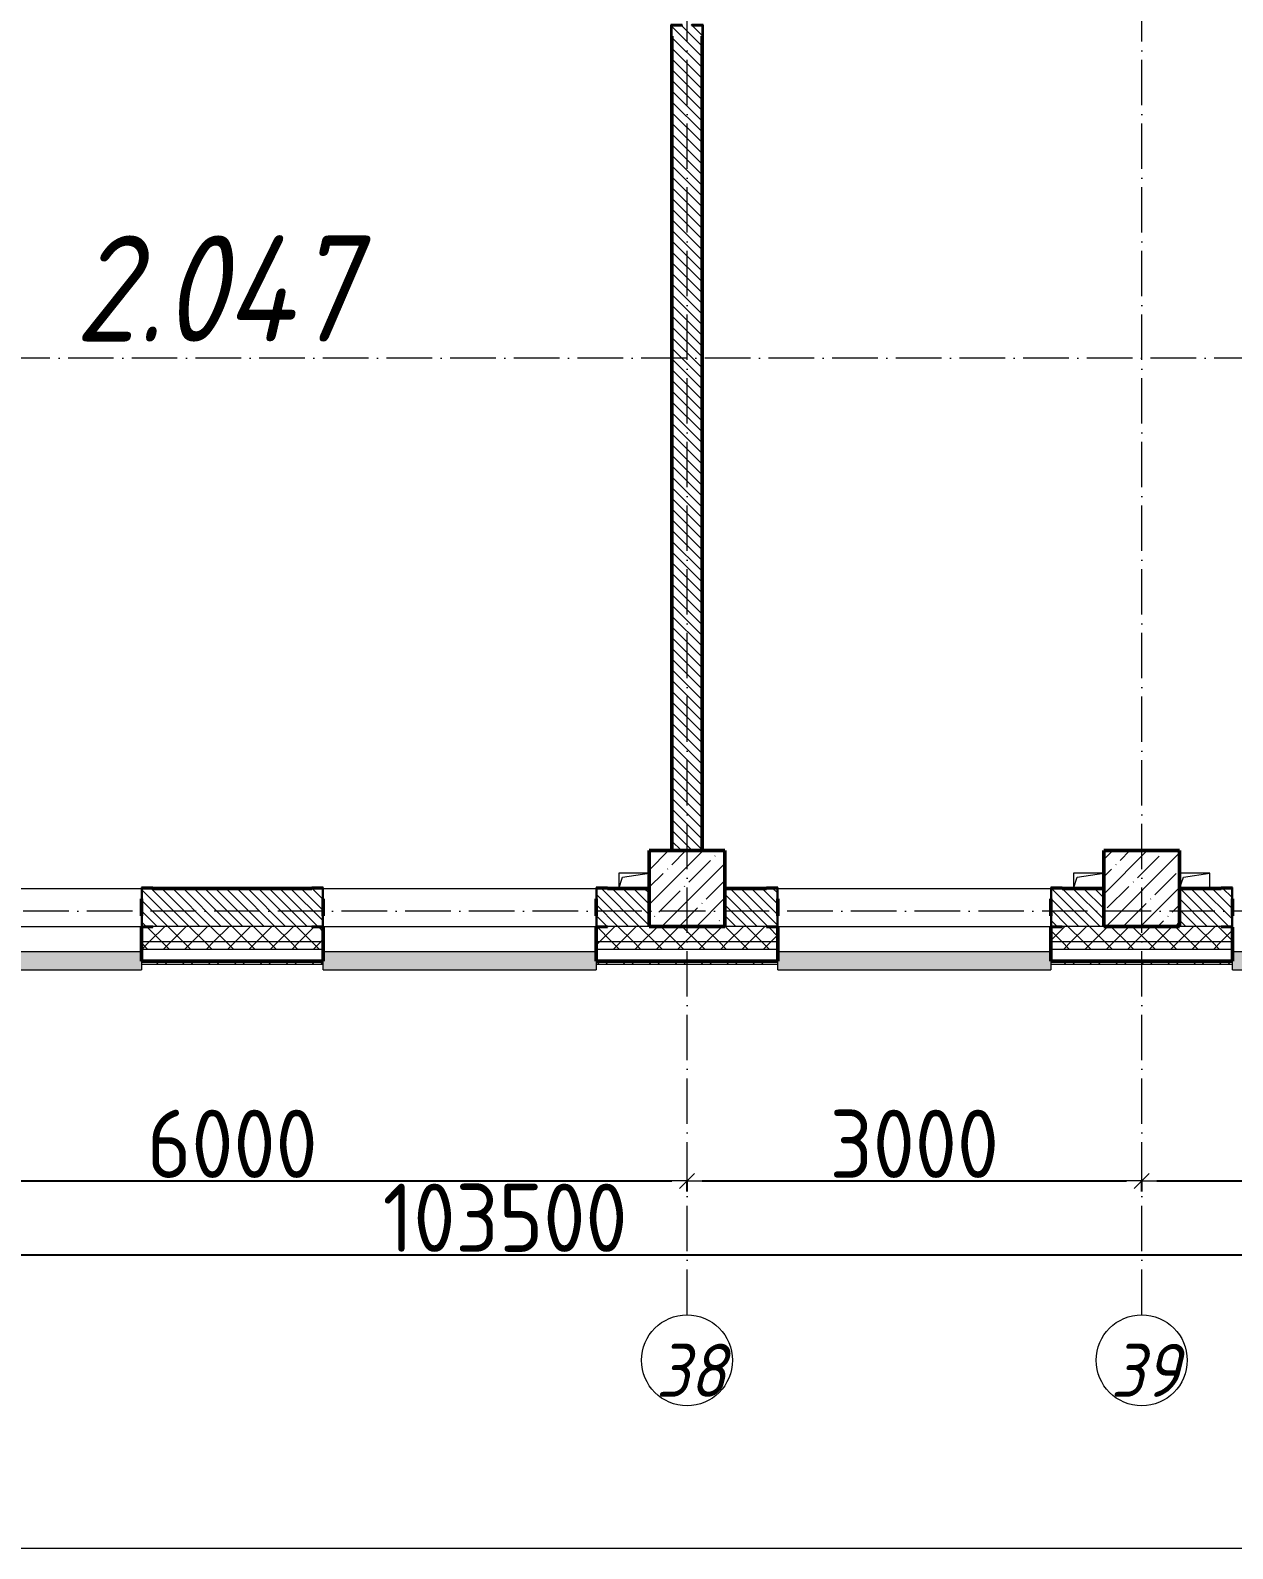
# Model space of a CAD drawing. Header units: millimetres. Extents: x -12989 to 629078, y -109036 to 555275.
# Drawn here: x 89527 to 97460, y 57688 to 67707 of the extents above; entities that cross this region are included whole.
import ezdxf

# ---------------------------------------------------------------- set-up
doc = ezdxf.new("R2010")
doc.units = ezdxf.units.MM
doc.linetypes.add('50_200_ШТРИХ_1Т_ш5_п1_п1_', pattern=[700, 500, -100, 0, -100])
for name, color, linetype, lineweight in [('A-____-____-DIMS', 7, 'Continuous', 9), ('A-GENM-____-MCUT', 7, 'Continuous', 25), ('A-GENM-____-OTLN', 7, 'Continuous', 9), ('A-GENM-____-OTLN-1', 7, 'Continuous', 25), ('A-GLAZ-____-OTLN', 7, 'Continuous', 9), ('A-WALL-____-MCUT-2', 7, 'Continuous', 50), ('A-WALL-____-MCUT-3', 7, 'Continuous', 9), ('A-WALL-____-OTLN', 7, 'Continuous', 9), ('A-WALL-____-PATT-1', 7, 'Continuous', 9), ('A-WALL-FNSH-MCUT-1', 7, 'Continuous', 9), ('S-COLS-____-MCUT', 7, 'Continuous', 50), ('S-COLS-____-OTLN', 7, 'Continuous', 9), ('S-GRID-____-IDEN', 7, 'Continuous', 9), ('S-GRID-____-OTLN-1', 7, '50_200_ШТРИХ_1Т_ш5_п1_п1_', 9), ('Марки помещений', 7, 'Continuous', 9)]:
    doc.layers.add(name, color=color, linetype=linetype, lineweight=lineweight)
doc.layers.add('A-GLAZ-____-OTLN-1', color=7, linetype='Continuous', lineweight=9, true_color=0xc0c0c0)
doc.styles.add('ISOCPEUR_I', font='isocpeui.ttf', dxfattribs={"width": 0.9, "height": 2.5})
doc.styles.add('ISOCPEUR_I_3', font='isocpeui.ttf', dxfattribs={"width": 0.85, "height": 2.2})
doc.styles.add('СПДС', font='isocpeur.ttf', dxfattribs={"width": 0.9})
doc.dimstyles.new('Размера А3', dxfattribs={"dimtxt": 200, "dimasz": 100, "dimexe": 70, "dimexo": 100, "dimgap": 20, "dimtad": 1, "dimdec": 0, "dimrnd": 10, "dimzin": 0, "dimdsep": 46, "dimtxsty": 'СПДС', "dimblk": 'ARROWHEAD_6', "dimcen": 1, "dimclrd": 256, "dimclre": 256, "dimclrt": 256, "dimazin": 0, "dimtfac": 1, "dimtdec": 0, "dimtmove": 2, "dimatfit": 3, "dimfxl": 1, "dimtolj": 1, "dimtzin": 0, "dimarcsym": 0})
pattern_1 = [(135, (43259.71, 63713.66), (-35.35534, -35.35534), [])]
pattern_2 = [(45, (43259.71, 63713.66), (-70.71068, 70.71068), []), (135, (43259.71, 63713.66), (-70.71068, -70.71068), [])]

# ---------------------------------------------------------------- blocks, each defined once
blk = doc.blocks.new('BSC_Колонна _Прямоугольная - 500х500-V59-АР1_План отверстий 2 этажа в осях 1-64_А-ГГ')
at = {"layer": 'S-COLS-____-OTLN'}
h = blk.add_hatch(dxfattribs=at)
h.set_pattern_fill('FP_88', color=256, style=0, pattern_type=2)
h.set_pattern_definition([(45, (-50600, 1668.96), (-114.04925, 114.04925), []), (45, (-50485.95, 1668.96), (-114.04925, 114.04925), [201.613, -40.323, 3.353, -36.97])])
h.paths.add_polyline_path([(-250, -250), (250, -250), (250, 250), (-250, 250), (-250, -175)], flags=0)
at = {"layer": 'S-COLS-____-MCUT'}
for p, q in [((250, 250), (-250, 250)), ((-250, 250), (-250, -250)), ((250, -250), (250, 250)), ((-250, -250), (250, -250))]:
    blk.add_line(p, q, dxfattribs=at)
blk = doc.blocks.new('BSC_Колонна _Прямоугольная - 500х500-V61-АР1_План отверстий 2 этажа в осях 1-64_А-ГГ')
at = {"layer": 'S-COLS-____-OTLN'}
h = blk.add_hatch(dxfattribs=at)
h.set_pattern_fill('FP_90', color=256, style=0, pattern_type=2)
h.set_pattern_definition([(45, (-53600, 1668.96), (-114.04925, 114.04925), []), (45, (-53485.95, 1668.96), (-114.04925, 114.04925), [201.613, -40.323, 3.353, -36.97])])
h.paths.add_polyline_path([(-250, -250), (250, -250), (250, 250), (-250, 250)], flags=0)
at = {"layer": 'S-COLS-____-MCUT'}
for p, q in [((250, 250), (-250, 250)), ((-250, 250), (-250, -250)), ((250, -250), (250, 250)), ((-250, -250), (250, -250))]:
    blk.add_line(p, q, dxfattribs=at)
blk = doc.blocks.new('Фахверк_СКБ_Уголок - 250_2700-27497298-АР1_План отверстий 2 этажа в осях 1-64_А-ГГ')
at = {"layer": 'A-GENM-____-MCUT'}
for p, q in [((200, 181), (125, 181)), ((125, 181), (125, 106)), ((125, 106), (131, 106)), ((131, 106), (131, 175)), ((131, 175), (200, 175)), ((200, 175), (200, 181)), ((131, -6), (125, -6)), ((125, -6), (125, -81)), ((125, -81), (200, -81)), ((131, -75), (131, -6)), ((200, -75), (131, -75)), ((200, -81), (200, -75))]:
    blk.add_line(p, q, dxfattribs=at)
blk = doc.blocks.new('AR_Отверстие прямоугольное _в плите_ - AR_Отверстие прямоугольное _в плите_-V161-АР1_План отверстий 2 этажа в осях 1-64_А-ГГ')
at = {"layer": 'A-GENM-____-OTLN'}
for p, q in [((100, 50), (-100, 50)), ((-100, 50), (-100, -50)), ((-100, -50), (-75, 25)), ((-75, 25), (100, 50))]:
    blk.add_line(p, q, dxfattribs=at)
blk = doc.blocks.new('AR_Отверстие прямоугольное _в плите_ - AR_Отверстие прямоугольное _в плите_-30510712-АР1_План отверстий 2 этажа в осях 1-64_А-ГГ')
at = {"layer": 'A-GENM-____-OTLN'}
for p, q in [((100, 50), (-100, 50)), ((-100, -50), (-75, 25)), ((-75, 25), (100, 50)), ((100, -50), (100, 50))]:
    blk.add_line(p, q, dxfattribs=at)
blk = doc.blocks.new('Отлив_СКБ - Отлив витража_120_НВФ-31885688-АР1_План отверстий 2 этажа в осях 1-64_А-ГГ')
at = {"layer": 'A-GLAZ-____-OTLN-1'}
for points in [[(4113, -2), (4800, -2), (4800, 0), (0, 0), (0, -2), (2345, -2)], [(4113, -120), (4800, -120), (4800, -2), (0, -2), (0, -120), (2345, -120)]]:
    blk.add_hatch(color=256, dxfattribs=at).paths.add_polyline_path(points, flags=0)
at = {"layer": 'A-GLAZ-____-OTLN'}
for p, q in [((0, 0), (4800, 0)), ((4800, -2), (0, -2)), ((0, -120), (0, -83)), ((4800, -83), (4800, -120)), ((0, -120), (4800, -120))]:
    blk.add_line(p, q, dxfattribs=at)
blk = doc.blocks.new('Отлив_СКБ - Отлив витража_120_НВФ-V194-АР1_План отверстий 2 этажа в осях 1-64_А-ГГ')
at = {"layer": 'A-GLAZ-____-OTLN-1'}
for points in [[(1800, -2), (1800, 0), (0, 0), (0, -2), (1544, -2)], [(1544, -120), (1800, -120), (1800, -2), (0, -2), (0, -120)]]:
    blk.add_hatch(color=256, dxfattribs=at).paths.add_polyline_path(points, flags=0)
at = {"layer": 'A-GLAZ-____-OTLN'}
for p, q in [((0, 0), (1800, 0)), ((1800, -2), (0, -2)), ((0, -120), (0, -83)), ((1800, -83), (1800, -120)), ((0, -120), (1800, -120))]:
    blk.add_line(p, q, dxfattribs=at)
blk = doc.blocks.new('154_Стойка_СКБ_Уголок - СМ-2180_200-28268025-АР1_План отверстий 2 этажа в осях 1-64_А-ГГ')
at = {"layer": 'A-GENM-____-MCUT'}
for p, q in [((125, 156), (125, 81)), ((200, 156), (125, 156)), ((131, 81), (131, 150)), ((131, 150), (200, 150)), ((200, 150), (200, 156)), ((125, 81), (131, 81)), ((131, 19), (125, 19)), ((125, 19), (125, -56)), ((131, -50), (131, 19)), ((125, -56), (200, -56)), ((200, -50), (131, -50)), ((200, -56), (200, -50))]:
    blk.add_line(p, q, dxfattribs=at)
blk = doc.blocks.new('Ось сетки - Круг_Ø6_00__ISO-2_5_0_9K_-25732049-АР1_План отверстий 2 этажа в осях 1-64_А-ГГ')
at = {"layer": 'S-GRID-____-IDEN'}
blk.add_circle((0, 0), 3, dxfattribs=at)
blk = doc.blocks.new('ARROWHEAD_6')
at = {"color": 0, "linetype": 'Continuous'}
for p, q in [((0, 0), (-1, 0)), ((-0.5, -0.5), (0.5, 0.5))]:
    blk.add_line(p, q, dxfattribs=at)
blk = doc.blocks.new('*D2675')
at = {"layer": 'A-____-____-DIMS', "lineweight": -2, "transparency": 16777216}
for p, q in [((29008, 455423), (29008, 455347)), ((29108, 455417), (34908, 455417)), ((35008, 455423), (35008, 455347))]:
    blk.add_line(p, q, dxfattribs=at)
at = {"layer": 'Defpoints', "color": 0, "transparency": 16777216}
for p in [(29008, 455523), (35008, 455523), (35008, 455417)]:
    blk.add_point(p, dxfattribs=at)
at = {"layer": 'A-____-____-DIMS', "lineweight": -2, "transparency": 16777216, "xscale": 100, "yscale": 100, "zscale": 100, "rotation": 180}
blk.add_blockref('ARROWHEAD_6', (29008, 455417), dxfattribs=at)
at = {"layer": 'A-____-____-DIMS', "lineweight": -2, "transparency": 16777216, "xscale": 100, "yscale": 100, "zscale": 100}
blk.add_blockref('ARROWHEAD_6', (35008, 455417), dxfattribs=at)
at = {"layer": 'A-____-____-DIMS', "transparency": 16777216, "insert": (32008, 455662), "char_height": 450, "attachment_point": 5, "style": 'СПДС'}
blk.add_mtext('\\A1;6000', dxfattribs=at)
blk = doc.blocks.new('*D2676')
at = {"layer": 'A-____-____-DIMS', "lineweight": -2, "transparency": 16777216}
for p, q in [((35008, 455423), (35008, 455347)), ((35108, 455417), (37908, 455417)), ((38008, 455423), (38008, 455347))]:
    blk.add_line(p, q, dxfattribs=at)
at = {"layer": 'Defpoints', "color": 0, "transparency": 16777216}
for p in [(35008, 455523), (38008, 455523), (38008, 455417)]:
    blk.add_point(p, dxfattribs=at)
at = {"layer": 'A-____-____-DIMS', "lineweight": -2, "transparency": 16777216, "xscale": 100, "yscale": 100, "zscale": 100, "rotation": 180}
blk.add_blockref('ARROWHEAD_6', (35008, 455417), dxfattribs=at)
at = {"layer": 'A-____-____-DIMS', "lineweight": -2, "transparency": 16777216, "xscale": 100, "yscale": 100, "zscale": 100}
blk.add_blockref('ARROWHEAD_6', (38008, 455417), dxfattribs=at)
at = {"layer": 'A-____-____-DIMS', "transparency": 16777216, "insert": (36508, 455662), "char_height": 450, "attachment_point": 5, "style": 'СПДС'}
blk.add_mtext('\\A1;3000', dxfattribs=at)
blk = doc.blocks.new('*D2677')
at = {"layer": 'A-____-____-DIMS', "lineweight": -2, "transparency": 16777216}
for p, q in [((38008, 455423), (38008, 455347)), ((38108, 455417), (43908, 455417)), ((44008, 455423), (44008, 455347))]:
    blk.add_line(p, q, dxfattribs=at)
at = {"layer": 'Defpoints', "color": 0, "transparency": 16777216}
for p in [(38008, 455523), (44008, 455523), (44008, 455417)]:
    blk.add_point(p, dxfattribs=at)
at = {"layer": 'A-____-____-DIMS', "lineweight": -2, "transparency": 16777216, "xscale": 100, "yscale": 100, "zscale": 100, "rotation": 180}
blk.add_blockref('ARROWHEAD_6', (38008, 455417), dxfattribs=at)
at = {"layer": 'A-____-____-DIMS', "lineweight": -2, "transparency": 16777216, "xscale": 100, "yscale": 100, "zscale": 100}
blk.add_blockref('ARROWHEAD_6', (44008, 455417), dxfattribs=at)
at = {"layer": 'A-____-____-DIMS', "transparency": 16777216, "insert": (41008, 455662), "char_height": 450, "attachment_point": 5, "style": 'СПДС'}
blk.add_mtext('\\A1;6000', dxfattribs=at)
blk = doc.blocks.new('*D2691')
at = {"layer": 'A-____-____-DIMS', "lineweight": -2, "transparency": 16777216}
for p, q in [((-17942, 454935), (-17942, 454859)), ((-17842, 454929), (85458, 454929)), ((85558, 454935), (85558, 454859))]:
    blk.add_line(p, q, dxfattribs=at)
at = {"layer": 'Defpoints', "color": 0, "transparency": 16777216}
for p in [(-17942, 455035), (85558, 455035), (85558, 454929)]:
    blk.add_point(p, dxfattribs=at)
at = {"layer": 'A-____-____-DIMS', "lineweight": -2, "transparency": 16777216, "xscale": 100, "yscale": 100, "zscale": 100, "rotation": 180}
blk.add_blockref('ARROWHEAD_6', (-17942, 454929), dxfattribs=at)
at = {"layer": 'A-____-____-DIMS', "lineweight": -2, "transparency": 16777216, "xscale": 100, "yscale": 100, "zscale": 100}
blk.add_blockref('ARROWHEAD_6', (85558, 454929), dxfattribs=at)
at = {"layer": 'A-____-____-DIMS', "transparency": 16777216, "insert": (33808, 455174), "char_height": 450, "attachment_point": 5, "style": 'СПДС'}
blk.add_mtext('\\A1;103500', dxfattribs=at)
blk = doc.blocks.new('2этаж')
at = {"layer": 'S-GRID-____-OTLN-1', "color": 251, "ltscale": 0.6, "true_color": 0x636466}
for p, q in [((35008.3, 454533.3), (35008.3, 469166.5)), ((38008.3, 454533.3), (38008.3, 469166.5)), ((88359, 460847), (-20260.4, 460847)), ((88482.7, 457197), (-20260.4, 457197))]:
    blk.add_line(p, q, dxfattribs=at)
at = {"layer": 'S-GRID-____-IDEN', "char_height": 350, "width": 404.05, "attachment_point": 1, "style": 'ISOCPEUR_I'}
for s, insert in [('38', (34803.4, 454342.1)), ('39', (37803.4, 454342.1))]:
    blk.add_mtext(s, dxfattribs=dict(at, insert=insert))
at = {"layer": 'A-____-____-DIMS'}
for base, p1, p2, picture, middle in [((35008.3, 455417.4), (29008.3, 455523.5), (35008.3, 455523.5), '*D2675', (32008.3, 455662.4)), ((38008.3, 455417.4), (35008.3, 455523.5), (38008.3, 455523.5), '*D2676', (36508.3, 455662.4)), ((44008.3, 455417.4), (38008.3, 455523.5), (44008.3, 455523.5), '*D2677', (41008.3, 455662.4)), ((85558.3, 454929.2), (-17941.7, 455035.3), (85558.3, 455035.3), '*D2691', (33808.3, 455174.2))]:
    dim = blk.add_linear_dim(base=base, p1=p1, p2=p2, dimstyle='Размера А3', override={"dimtxt": 450}, dxfattribs=at)
    dim.commit()
    dim.dimension.update_dxf_attribs({"geometry": picture, "text_midpoint": middle})

msp = doc.modelspace()

# ---------------------------------------------------------------- hatches: boundary and pattern name
at = {"layer": 'A-WALL-____-PATT-1'}
h = msp.add_hatch(dxfattribs=at)
h.set_pattern_fill('FP_6', color=256, style=0, pattern_type=2)
h.set_pattern_definition(pattern_1)
h.paths.add_polyline_path([(93759.7115, 62294.7006), (93959.7115, 62294.7006), (93959.4913, 67738.7006), (93890.7115, 67738.7006), (93890.7115, 67744.7006), (93828.7115, 67744.7006), (93828.7115, 67738.7006), (93759.7115, 67738.7006), (93759.7115, 62729.5792)], flags=0)
h.paths.add_polyline_path([(93890.7115, 68894.7006), (93890.7115, 68900.7006), (93959.7115, 68900.7006), (93959.7115, 69294.7006), (93759.7115, 69294.7006), (93759.7115, 68900.7006), (93828.7115, 68900.7006), (93828.7115, 68894.7006)], flags=0)
h = msp.add_hatch(dxfattribs=at)
h.set_pattern_fill('FP_6', color=256, style=0, pattern_type=2)
h.set_pattern_definition(pattern_1)
h.paths.add_polyline_path([(93334.7115, 61794.7006), (93609.7115, 61794.7006), (93609.7115, 62044.7006), (93265.7115, 62044.7006), (93265.7115, 61975.7006), (93259.7115, 61975.7006), (93259.7115, 61863.7006), (93265.7115, 61863.7006), (93265.7115, 61794.7006)], flags=0)
h.paths.add_polyline_path([(90967.5576, 61794.7006), (91453.7115, 61794.7006), (91453.7115, 61863.7006), (91459.7115, 61863.7006), (91459.7115, 61975.7006), (91453.7115, 61975.7006), (91453.7115, 62044.7006), (90265.7115, 62044.7006), (90265.7115, 61975.7006), (90259.7115, 61975.7006), (90259.7115, 61863.7006), (90265.7115, 61863.7006), (90265.7115, 61794.7006), (90334.7115, 61794.7006)], flags=0)
h.paths.add_polyline_path([(88453.7115, 61794.7006), (88453.7115, 61863.7006), (88459.7115, 61863.7006), (88459.7115, 61975.7006), (88453.7115, 61975.7006), (88453.7115, 62044.7006), (88109.7115, 62044.7006), (88109.7115, 61794.7006), (88384.7115, 61794.7006)], flags=0)
h = msp.add_hatch(dxfattribs=at)
h.set_pattern_fill('FP_6', color=256, style=0, pattern_type=2)
h.set_pattern_definition(pattern_1)
h.paths.add_polyline_path([(96334.7115, 61794.7006), (96609.7115, 61794.7006), (96609.7115, 62044.7006), (96265.7115, 62044.7006), (96265.7115, 61975.7006), (96259.7115, 61975.7006), (96259.7115, 61863.7006), (96265.7115, 61863.7006), (96265.7115, 61794.7006), (96269.9505, 61794.7006)], flags=0)
h.paths.add_polyline_path([(94384.7115, 61794.7006), (94453.7115, 61794.7006), (94453.7115, 61863.7006), (94459.7062, 61863.7006), (94459.7062, 61975.7006), (94453.7115, 61975.7006), (94453.7115, 62044.7006), (94109.7115, 62044.7006), (94109.7115, 61794.7006)], flags=0)
h = msp.add_hatch(dxfattribs=at)
h.set_pattern_fill('FP_6', color=256, style=0, pattern_type=2)
h.set_pattern_definition(pattern_1)
h.paths.add_polyline_path([(102456.0755, 61794.7006), (102609.7115, 61794.7006), (102609.7115, 62044.7006), (102265.7115, 62044.7006), (102265.7115, 61975.7006), (102259.7115, 61975.7006), (102259.7115, 61863.7006), (102265.7115, 61863.7006), (102265.7115, 61794.7006), (102334.7115, 61794.7006)], flags=0)
h.paths.add_polyline_path([(97384.7115, 61794.7006), (97453.7115, 61794.7006), (97453.7115, 61863.7006), (97459.701, 61863.7006), (97459.701, 61975.7006), (97453.7115, 61975.7006), (97453.7115, 62044.7006), (97109.7115, 62044.7006), (97109.7115, 61794.7006), (97153.6826, 61794.7006)], flags=0)
h = msp.add_hatch(dxfattribs=at)
h.set_pattern_fill('FP_1', color=256, style=0, pattern_type=2)
h.set_pattern_definition(pattern_2)
h.paths.add_polyline_path([(144509.7115, 61694.7006), (144509.7115, 61794.7006), (135484.7115, 61794.7006), (135484.7115, 61788.7006), (135409.7115, 61788.7006), (135409.7115, 61694.7006), (144009.7115, 61694.7006)], flags=0)
h.paths.add_polyline_path([(133609.7115, 61694.7006), (133609.7115, 61788.7006), (133534.7115, 61788.7006), (133534.7115, 61794.7006), (125659.7115, 61794.7006), (125659.7115, 61694.7006), (133386.7005, 61694.7006)], flags=0)
h.paths.add_polyline_path([(124159.7115, 61694.7006), (124659.7115, 61694.7006), (124659.7115, 61794.7006), (123534.7115, 61794.7006), (123534.7115, 61788.7006), (123459.7115, 61788.7006), (123459.7115, 61694.7006), (123534.7115, 61694.7006)], flags=0)
h.paths.add_polyline_path([(114259.7115, 61694.7006), (115659.7115, 61694.7006), (115659.7115, 61794.7006), (114334.7115, 61794.7006), (114334.7115, 61788.7006), (114259.7115, 61788.7006)], flags=0)
h.paths.add_polyline_path([(112109.7115, 61694.7006), (112459.7115, 61694.7006), (112459.7115, 61788.7006), (112384.7115, 61788.7006), (112384.7115, 61794.7006), (111334.7115, 61794.7006), (111334.7115, 61788.7006), (111259.7115, 61788.7006), (111259.7115, 61694.7006), (111609.7115, 61694.7006)], flags=0)
h.paths.add_polyline_path([(109459.4083, 61694.7006), (109459.4083, 61788.7006), (109384.7115, 61788.7006), (109384.7115, 61794.7006), (108334.7115, 61794.7006), (108334.7115, 61788.7006), (108259.7115, 61788.7006), (108259.7115, 61694.7006), (108642.2005, 61694.7006)], flags=0)
h.paths.add_polyline_path([(106459.7115, 61694.7006), (106459.7115, 61788.7006), (106384.7115, 61788.7006), (106384.7115, 61794.7006), (105334.7115, 61794.7006), (105334.7115, 61788.7006), (105259.7115, 61788.7006), (105259.7115, 61694.7006), (105991.0041, 61694.7006)], flags=0)
h.paths.add_polyline_path([(102609.7115, 61694.7006), (103459.7115, 61694.7006), (103459.7115, 61788.7006), (103384.7115, 61788.7006), (103384.7115, 61794.7006), (102334.7115, 61794.7006), (102334.7115, 61788.7006), (102259.7115, 61788.7006), (102259.701, 61694.7006), (102456.0755, 61694.7006)], flags=0)
h.paths.add_polyline_path([(97153.6826, 61694.7006), (97459.701, 61694.7006), (97459.701, 61788.7006), (97384.7115, 61788.7006), (97384.7115, 61794.7006), (96334.7115, 61794.7006), (96334.7115, 61788.7006), (96259.7115, 61788.7006), (96259.7062, 61694.7006), (97109.7115, 61694.7006)], flags=0)
h.paths.add_polyline_path([(93259.7115, 61694.7006), (94459.7062, 61694.7006), (94459.7062, 61788.7006), (94384.7115, 61788.7006), (94384.7115, 61794.7006), (93334.7115, 61794.7006), (93334.7115, 61788.7006), (93259.7115, 61788.7006)], flags=0)
h.paths.add_polyline_path([(90967.5576, 61694.7006), (91459.7115, 61694.7006), (91459.7115, 61788.7006), (91384.7115, 61788.7006), (91384.7115, 61794.7006), (90334.7115, 61794.7006), (90334.7115, 61788.7006), (90259.7115, 61788.7006), (90259.7115, 61694.7006), (90334.7115, 61694.7006)], flags=0)
h.paths.add_polyline_path([(88316.3612, 61694.7006), (88459.7115, 61694.7006), (88459.7115, 61788.7006), (88384.7115, 61788.7006), (88384.7115, 61794.7006), (87334.7115, 61794.7006), (87334.7115, 61788.7006), (87259.7115, 61788.7006), (87259.7115, 61694.7006), (88109.7115, 61694.7006)], flags=0)
h.paths.add_polyline_path([(85459.7115, 61694.7006), (85459.7115, 61788.7006), (85384.7115, 61788.7006), (85384.7115, 61794.7006), (84334.7115, 61794.7006), (84334.7115, 61788.7006), (84259.7115, 61788.7006), (84259.7115, 61694.7006), (85384.7115, 61694.7006)], flags=0)
h.paths.add_polyline_path([(82459.7115, 61694.7006), (82459.7115, 61788.7006), (82384.7115, 61789.3435), (82384.7115, 61794.7006), (81059.7115, 61794.7006), (81059.7115, 61694.7006), (82453.7115, 61694.7006)], flags=0)
h.paths.add_polyline_path([(78059.7115, 61694.7006), (79259.7115, 61694.7006), (79259.7115, 61788.7006), (79184.7115, 61788.7006), (79184.7115, 61794.7006), (78059.7115, 61794.7006)], flags=0)
h.paths.add_polyline_path([(76253.7115, 61694.7006), (76259.7115, 61694.7006), (76259.7115, 61788.7006), (76184.7115, 61788.7006), (76184.7115, 61794.7006), (75134.7115, 61794.7006), (75134.7115, 61788.7006), (75059.7115, 61788.7006), (75060.3791, 61694.7006), (76184.7115, 61694.7006)], flags=0)
h.paths.add_polyline_path([(73184.7115, 61694.7006), (73259.7115, 61694.7006), (73259.7115, 61788.7006), (73184.7115, 61788.7006), (73184.7115, 61794.7006), (72059.7115, 61794.7006), (72059.7115, 61694.7006), (72559.7115, 61694.7006)], flags=0)
h.paths.add_polyline_path([(69559.7115, 61694.7006), (70259.7115, 61694.7006), (70259.7115, 61788.7006), (70184.7115, 61788.7006), (70184.7115, 61794.7006), (69059.7115, 61794.7006), (69059.7115, 61694.7006)], flags=0)
h.paths.add_polyline_path([(67259.7115, 61694.7006), (67259.7115, 61788.7006), (67184.7115, 61788.7006), (67184.7115, 61794.7006), (66134.7115, 61794.7006), (66134.7115, 61788.7006), (66059.7115, 61788.7006), (66059.7115, 61694.7006), (66223.0576, 61694.7006)], flags=0)
h.paths.add_polyline_path([(64184.7115, 61694.7006), (64259.7115, 61694.7006), (64259.7115, 61788.7006), (64184.7115, 61788.7006), (64184.7115, 61794.7006), (63059.7115, 61794.7006), (63059.7115, 61694.7006), (63571.8612, 61694.7006)], flags=0)
h.paths.add_polyline_path([(60059.7115, 61694.7006), (61259.7115, 61694.7006), (61259.7115, 61788.7006), (61184.7115, 61788.7006), (61184.7115, 61794.7006), (60059.7115, 61794.7006)], flags=0)
h.paths.add_polyline_path([(58259.7115, 61694.7006), (58259.7115, 61788.7006), (58184.7115, 61788.7006), (58184.7115, 61794.7006), (57134.7115, 61794.7006), (57134.7115, 61788.7006), (57059.7115, 61788.7006), (57059.7115, 61694.7006), (58159.7115, 61694.7006)], flags=0)
h.paths.add_polyline_path([(56059.7115, 61694.7006), (56059.7115, 61788.7006), (55984.7115, 61788.7006), (55984.7115, 61794.7006), (50734.7115, 61794.7006), (50734.7115, 61788.7006), (50659.7115, 61788.7006), (50659.7115, 61694.7006), (55618.2719, 61694.7006)], flags=0)
h.paths.add_polyline_path([(48559.7115, 61694.7006), (49659.7115, 61694.7006), (49659.7115, 61788.7006), (49584.7115, 61788.7006), (49584.7115, 61794.7006), (40809.7115, 61794.7006), (40809.7115, 61694.7006), (48548.4147, 61694.7006)], flags=0)
h = msp.add_hatch(dxfattribs=at)
h.set_pattern_fill('FP_1', color=256, style=0, pattern_type=2)
h.set_pattern_definition(pattern_2)
h.paths.add_polyline_path([(144509.7115, 61644.7006), (144609.7115, 61644.7006), (144609.7115, 61694.7006), (135409.7115, 61694.7006), (135409.7115, 61644.7006), (143991.4863, 61644.7006)], flags=0)
h.paths.add_polyline_path([(132502.9684, 61644.7006), (133609.7115, 61644.7006), (133609.7115, 61694.7006), (125659.7115, 61694.7006), (125659.7115, 61644.7006), (131619.2363, 61644.7006)], flags=0)
h.paths.add_polyline_path([(123459.7115, 61644.7006), (124659.7115, 61644.7006), (124659.7115, 61694.7006), (123459.7115, 61694.7006)], flags=0)
h.paths.add_polyline_path([(115659.7115, 61644.7006), (115659.7115, 61694.7006), (114259.7115, 61694.7006), (114259.7115, 61644.7006), (114828.3255, 61644.7006)], flags=0)
h.paths.add_polyline_path([(112459.7115, 61644.7006), (112459.7115, 61694.7006), (111259.7115, 61694.7006), (111259.7115, 61644.7006), (112177.1291, 61644.7006)], flags=0)
h.paths.add_polyline_path([(108642.2005, 61644.7006), (109459.4083, 61644.7006), (109459.4083, 61694.7006), (108259.7115, 61694.7006), (108259.7115, 61644.7006)], flags=0)
h.paths.add_polyline_path([(106459.7115, 61644.7006), (106459.7115, 61694.7006), (105259.7115, 61694.7006), (105259.7115, 61644.7006), (105991.0041, 61644.7006)], flags=0)
h.paths.add_polyline_path([(103339.8077, 61644.7006), (103459.7115, 61644.7006), (103459.7115, 61694.7006), (102259.701, 61694.7006), (102259.701, 61644.7006), (102456.0755, 61644.7006)], flags=0)
h.paths.add_polyline_path([(97459.701, 61644.7006), (97459.701, 61694.7006), (96259.7062, 61694.7006), (96259.7062, 61644.7006), (97153.6826, 61644.7006)], flags=0)
h.paths.add_polyline_path([(94459.7062, 61644.7006), (94459.7062, 61694.7006), (93259.7115, 61694.7006), (93259.7115, 61644.7006), (93618.7541, 61644.7006)], flags=0)
h.paths.add_polyline_path([(90259.7115, 61644.7006), (91459.7115, 61644.7006), (91459.7115, 61694.7006), (90259.7115, 61694.7006)], flags=0)
h.paths.add_polyline_path([(88316.3612, 61644.7006), (88459.7115, 61644.7006), (88459.7115, 61694.7006), (87259.7115, 61694.7006), (87259.7115, 61644.7006), (87432.6291, 61644.7006)], flags=0)
h.paths.add_polyline_path([(85459.7115, 61644.7006), (85459.7115, 61694.7006), (84259.7115, 61694.7006), (84259.7115, 61644.7006), (84781.4326, 61644.7006)], flags=0)
h.paths.add_polyline_path([(82130.2362, 61644.7006), (82459.7115, 61644.7006), (82459.7115, 61694.7006), (81059.7115, 61694.7006), (81059.7115, 61644.7006), (81246.5041, 61644.7006)], flags=0)
h.paths.add_polyline_path([(79259.7115, 61644.7006), (79259.7115, 61694.7006), (78059.7115, 61694.7006), (78059.7115, 61644.7006), (78595.3076, 61644.7006)], flags=0)
h.paths.add_polyline_path([(76259.7115, 61644.7006), (76259.7115, 61694.7006), (75059.7115, 61694.7006), (75060.3791, 61644.7006)], flags=0)
h.paths.add_polyline_path([(73259.7115, 61644.7006), (73259.7115, 61694.7006), (72059.7115, 61694.7006), (72059.7115, 61644.7006)], flags=0)
h.paths.add_polyline_path([(69059.7115, 61644.7006), (70259.7115, 61644.7006), (70259.7115, 61694.7006), (69059.7115, 61694.7006)], flags=0)
h.paths.add_polyline_path([(67259.7115, 61644.7006), (67259.7115, 61694.7006), (66059.7115, 61694.7006), (66059.7115, 61644.7006), (66223.0576, 61644.7006)], flags=0)
h.paths.add_polyline_path([(64259.7115, 61644.7006), (64259.7115, 61694.7006), (63059.7115, 61694.7006), (63059.7115, 61644.7006), (63571.8612, 61644.7006)], flags=0)
h.paths.add_polyline_path([(61259.7115, 61644.7006), (61259.7115, 61694.7006), (60059.7115, 61694.7006), (60059.7115, 61644.7006), (60920.6648, 61644.7006)], flags=0)
h.paths.add_polyline_path([(58259.7115, 61644.7006), (58259.7115, 61694.7006), (57059.7115, 61694.7006), (57059.7115, 61644.7006), (57385.7362, 61644.7006)], flags=0)
h.paths.add_polyline_path([(56059.7115, 61644.7006), (56059.7115, 61694.7006), (50659.7115, 61694.7006), (50659.7115, 61644.7006), (55618.2719, 61644.7006)], flags=0)
h.paths.add_polyline_path([(49659.7115, 61644.7006), (49659.7115, 61694.7006), (40709.7115, 61694.7006), (40709.7115, 61644.7006), (48548.4147, 61644.7006)], flags=0)
h = msp.add_hatch(dxfattribs=at)
h.set_pattern_fill('FP_3', color=256, style=0, pattern_type=2)
h.set_pattern_definition([(45, (43259.71, 63713.66), (-85.53659, 85.53659), []), (45, (43316.74, 63713.66), (-85.53659, 85.53659), [])])
h.paths.add_polyline_path([(114828.3255, 61544.7006), (115124.7115, 61544.7006), (115124.7115, 61564.7006), (114260.7115, 61564.7006), (114260.7115, 61544.7006)], flags=0)
h.paths.add_polyline_path([(112177.1291, 61544.7006), (112459.7115, 61544.7006), (112459.7115, 61564.7006), (111259.7115, 61564.7006), (111259.7115, 61544.7006), (111293.3969, 61544.7006)], flags=0)
h.paths.add_polyline_path([(109459.4083, 61544.7006), (109459.4083, 61564.7006), (108259.7115, 61564.7006), (108259.7115, 61544.7006), (108642.2005, 61544.7006)], flags=0)
h.paths.add_polyline_path([(105260.7115, 61544.7006), (106459.7115, 61544.7006), (106459.7115, 61564.7006), (105260.7115, 61564.7006)], flags=0)
h.paths.add_polyline_path([(103339.8077, 61544.7006), (103459.7115, 61544.7006), (103459.7115, 61564.7006), (102259.7115, 61564.7006), (102259.7115, 61544.7006), (102456.0755, 61544.7006)], flags=0)
h.paths.add_polyline_path([(96269.9505, 61544.7006), (97459.7115, 61544.7006), (97459.7115, 61564.7006), (96259.7115, 61564.7006), (96259.7115, 61544.7006)], flags=0)
h.paths.add_polyline_path([(94459.7115, 61544.7006), (94459.7115, 61564.7006), (93259.7115, 61564.7006), (93259.7115, 61544.7006), (93618.7541, 61544.7006)], flags=0)
h.paths.add_polyline_path([(90967.5576, 61544.7006), (91459.7115, 61544.7006), (91459.7115, 61564.7006), (90259.7115, 61564.7006), (90259.7115, 61544.7006)], flags=0)
h.paths.add_polyline_path([(88316.3612, 61544.7006), (88459.7115, 61544.7006), (88459.7115, 61564.7006), (87259.7115, 61564.7006), (87259.7115, 61544.7006), (87432.6291, 61544.7006)], flags=0)
h.paths.add_polyline_path([(84781.4326, 61544.7006), (85459.7115, 61544.7006), (85459.7115, 61564.7006), (84259.7115, 61564.7006), (84259.7115, 61544.7006)], flags=0)
h.paths.add_polyline_path([(82130.2362, 61544.7006), (82459.7115, 61544.7006), (82459.7115, 61564.7006), (81594.7115, 61564.7006), (81594.7115, 61544.7006)], flags=0)

# ---------------------------------------------------------------- linework, layer by layer
at = {"color": 1, "lineweight": 0}
msp.add_lwpolyline([(35696.9246, 156516.3825), (148932.9246, 156516.3825), (148932.9246, 57688.3825), (35696.9246, 57688.3825)], close=True, dxfattribs=at)
at = {"layer": 'A-WALL-____-MCUT-2'}
for p, q in [((93759.7115, 67669.7006), (93759.7115, 62294.7006)), ((93959.7115, 62294.7006), (93959.7115, 67669.7006)), ((91384.7115, 62044.7006), (90334.7115, 62044.7006)), ((93609.7115, 62044.7006), (93334.7115, 62044.7006)), ((94384.7115, 62044.7006), (94109.7115, 62044.7006)), ((96609.7115, 62044.7006), (96334.7115, 62044.7006)), ((97384.7115, 62044.7006), (97109.7115, 62044.7006)), ((90259.7115, 61975.7006), (90259.7115, 61863.7006)), ((91459.7115, 61863.7006), (91459.7115, 61975.7006)), ((93259.7115, 61975.7006), (93259.7115, 61863.7006)), ((94459.7062, 61863.7006), (94459.7062, 61975.7006)), ((96259.7062, 61975.7006), (96259.7062, 61863.7006)), ((97459.701, 61863.7006), (97459.701, 61975.7006)), ((90259.7115, 61788.7006), (90259.7115, 61564.7006)), ((91459.7115, 61564.7006), (91459.7115, 61788.7006)), ((93259.7115, 61788.7006), (93259.7115, 61564.7006)), ((94459.7062, 61564.7006), (94459.7062, 61788.7006)), ((96259.7062, 61788.7006), (96259.7062, 61564.7006)), ((97459.701, 61564.7006), (97459.701, 61788.7006)), ((90259.7115, 61564.7006), (91459.7115, 61564.7006)), ((93259.7115, 61564.7006), (94459.7062, 61564.7006)), ((96259.7062, 61564.7006), (97459.701, 61564.7006))]:
    msp.add_line(p, q, dxfattribs=at)
at = {"layer": 'A-WALL-____-MCUT-3'}
for p, q in [((91384.7115, 61794.7006), (90334.7115, 61794.7006)), ((93609.7115, 61794.7006), (93334.7115, 61794.7006)), ((94384.7115, 61794.7006), (94109.7115, 61794.7006)), ((96609.7115, 61794.7006), (96334.7115, 61794.7006)), ((97384.7115, 61794.7006), (97109.7115, 61794.7006)), ((90259.7115, 61694.7006), (91459.7115, 61694.7006)), ((90259.7115, 61644.7006), (91459.7115, 61644.7006)), ((93259.7115, 61694.7006), (94459.7062, 61694.7006)), ((93259.7115, 61644.7006), (94459.7062, 61644.7006)), ((96259.7062, 61694.7006), (97459.701, 61694.7006)), ((96259.7062, 61644.7006), (97459.701, 61644.7006))]:
    msp.add_line(p, q, dxfattribs=at)
at = {"layer": 'A-WALL-____-OTLN'}
for p, q in [((88459.7115, 62044.7006), (90259.7115, 62044.7006)), ((91459.7115, 62044.7006), (93259.7115, 62044.7006)), ((94459.7115, 62044.7006), (96259.7062, 62044.7006)), ((88459.7115, 61794.7006), (90259.7115, 61794.7006)), ((91459.7115, 61794.7006), (93259.7115, 61794.7006)), ((94459.7115, 61794.7006), (96259.7062, 61794.7006))]:
    msp.add_line(p, q, dxfattribs=at)
at = {"layer": 'A-WALL-FNSH-MCUT-1'}
for p, q in [((90259.7115, 61564.7006), (90259.7115, 61544.7006)), ((90259.7115, 61544.7006), (91459.7115, 61544.7006)), ((91459.7115, 61544.7006), (91459.7115, 61564.7006)), ((93259.7115, 61564.7006), (93259.7115, 61544.7006)), ((93259.7115, 61544.7006), (94459.7115, 61544.7006)), ((94459.7115, 61564.7006), (94459.7062, 61564.7006)), ((94459.7115, 61544.7006), (94459.7115, 61564.7006)), ((96259.7115, 61564.7006), (96259.7115, 61544.7006)), ((96259.7115, 61544.7006), (97459.7115, 61544.7006)), ((97459.7115, 61564.7006), (97459.701, 61564.7006)), ((97459.7115, 61544.7006), (97459.7115, 61564.7006))]:
    msp.add_line(p, q, dxfattribs=at)

# ---------------------------------------------------------------- block references
msp.add_blockref('2этаж', (58851.3748, -395302.2823))
at = {"layer": 'A-GENM-____-OTLN'}
for name, p in [('AR_Отверстие прямоугольное _в плите_ - AR_Отверстие прямоугольное _в плите_-V161-АР1_План отверстий 2 этажа в осях 1-64_А-ГГ', (93509.7115, 62094.7006)), ('AR_Отверстие прямоугольное _в плите_ - AR_Отверстие прямоугольное _в плите_-V161-АР1_План отверстий 2 этажа в осях 1-64_А-ГГ', (96509.7115, 62094.7006)), ('AR_Отверстие прямоугольное _в плите_ - AR_Отверстие прямоугольное _в плите_-30510712-АР1_План отверстий 2 этажа в осях 1-64_А-ГГ', (97209.7115, 62094.7006))]:
    msp.add_blockref(name, p, dxfattribs=at)
at = {"layer": 'A-GENM-____-OTLN-1'}
for name, p, rotation in [('154_Стойка_СКБ_Уголок - СМ-2180_200-28268025-АР1_План отверстий 2 этажа в осях 1-64_А-ГГ', (93809.7115, 67869.7006), 269.9999999999999), ('Фахверк_СКБ_Уголок - 250_2700-27497298-АР1_План отверстий 2 этажа в осях 1-64_А-ГГ', (91584.7115, 61969.7006), 180), ('Фахверк_СКБ_Уголок - 250_2700-27497298-АР1_План отверстий 2 этажа в осях 1-64_А-ГГ', (94584.7115, 61969.7006), 180), ('Фахверк_СКБ_Уголок - 250_2700-27497298-АР1_План отверстий 2 этажа в осях 1-64_А-ГГ', (97584.7115, 61969.7006), 180)]:
    msp.add_blockref(name, p, dxfattribs=dict(at, rotation=rotation))
for p in [(90134.7115, 61869.7006), (93134.7115, 61869.7006), (96134.7115, 61869.7006)]:
    msp.add_blockref('Фахверк_СКБ_Уголок - 250_2700-27497298-АР1_План отверстий 2 этажа в осях 1-64_А-ГГ', p, dxfattribs=at)
at = {"layer": 'A-GLAZ-____-OTLN'}
for name, p in [('Отлив_СКБ - Отлив витража_120_НВФ-V194-АР1_План отверстий 2 этажа в осях 1-64_А-ГГ', (88459.7115, 61627.7006)), ('Отлив_СКБ - Отлив витража_120_НВФ-V194-АР1_План отверстий 2 этажа в осях 1-64_А-ГГ', (91459.7115, 61627.7006)), ('Отлив_СКБ - Отлив витража_120_НВФ-V194-АР1_План отверстий 2 этажа в осях 1-64_А-ГГ', (94459.7062, 61627.7006)), ('Отлив_СКБ - Отлив витража_120_НВФ-31885688-АР1_План отверстий 2 этажа в осях 1-64_А-ГГ', (97459.701, 61627.7006))]:
    msp.add_blockref(name, p, dxfattribs=at)
at = {"layer": 'S-COLS-____-OTLN'}
for name, p in [('BSC_Колонна _Прямоугольная - 500х500-V59-АР1_План отверстий 2 этажа в осях 1-64_А-ГГ', (93859.7115, 62044.7006)), ('BSC_Колонна _Прямоугольная - 500х500-V61-АР1_План отверстий 2 этажа в осях 1-64_А-ГГ', (96859.7115, 62044.7006))]:
    msp.add_blockref(name, p, dxfattribs=at)
at = {"layer": 'S-GRID-____-IDEN', "xscale": 99.99999999999993, "yscale": 99.99999999999993, "zscale": 99.99999999999993}
for p in [(93859.7115, 58931.0523), (96859.7115, 58931.0523)]:
    msp.add_blockref('Ось сетки - Круг_Ø6_00__ISO-2_5_0_9K_-25732049-АР1_План отверстий 2 этажа в осях 1-64_А-ГГ', p, dxfattribs=at)

# ---------------------------------------------------------------- texts
at = {"layer": 'Марки помещений', "insert": (89819.9579, 66353.7567), "char_height": 700, "width": 817.72125, "attachment_point": 1, "style": 'ISOCPEUR_I_3'}
msp.add_mtext('2.047', dxfattribs=at)

doc.saveas('drawing.dxf')
